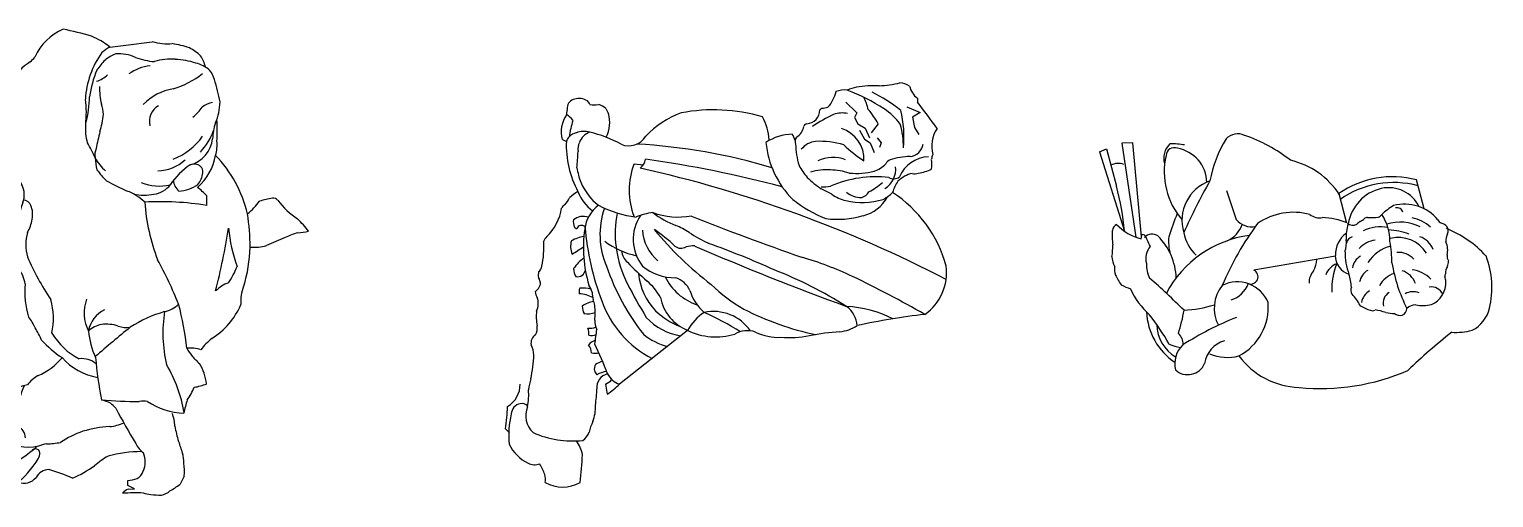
# Model space of a CAD drawing. Header units: millimetres. Extents: x 577 to 2337, y 236 to 943.
# Drawn here: x 758.364 to 761.205, y 710.341 to 711.25 of the extents above; entities that cross this region are included whole.
import ezdxf

# ---------------------------------------------------------------- set-up
doc = ezdxf.new("R2010")
doc.units = ezdxf.units.MM
doc.header["$LTSCALE"] = 0.01
doc.layers.add('06-Furn', color=4, linetype='Continuous')

# ---------------------------------------------------------------- blocks, each defined once
blk = doc.blocks.new('body8')
at = {"layer": '06-Furn', "color": 8}
for p, q in [((821.1668, 714.8195), (821.1799, 714.8255)), ((821.1668, 714.8195), (821.2151, 714.6652)), ((821.1799, 714.8255), (821.1997, 714.7525)), ((821.2311, 714.8372), (821.2097, 714.836)), ((821.2097, 714.836), (821.2368, 714.6537)), ((821.2483, 714.6545), (821.2311, 714.8372)), ((821.7966, 714.7087), (821.7816, 714.7649)), ((821.4129, 714.7443), (821.4318, 714.6882)), ((821.6307, 714.7385), (821.6453, 714.6838)), ((821.2475, 714.6504), (821.2494, 714.6599)), ((821.2494, 714.6599), (821.2537, 714.6586)), ((821.6242, 714.6169), (821.4661, 714.5901))]:
    blk.add_line(p, q, dxfattribs=at)
for centre, radius, start, end in [((821.6203, 714.718), 0.2437, 148.7143, 169.3771), ((821.4349, 714.823), 0.0314, 64.9225, 136.6693), ((821.3457, 714.5571), 0.3117, 52.115, 70.7983), ((821.3283, 714.8073), 0.0371, 132.436, 197.4046), ((821.4337, 714.7805), 0.1416, 167.0162, 220.8429), ((821.3117, 714.8114), 0.0161, 68.0102, 176.8064), ((821.308, 714.6959), 0.1389, 80.144, 91.9251), ((821.3064, 714.7589), 0.0683, 1.3331, 80.475), ((821.2028, 714.7668), 0.0301, 68.4366, 118.1387), ((821.503, 714.6536), 0.1533, 32.5309, 77.1711), ((821.4079, 714.6862), 0.0814, 109.4927, 196.8961), ((822.5753, 714.0964), 1.368, 150.8383, 155.5505), ((821.7346, 714.5892), 0.1818, 75.0128, 124.8328), ((821.7376, 714.578), 0.1818, 75.0128, 124.8328), ((820.7086, 714.6211), 0.5084, 4.9773, 14.9847), ((821.7327, 714.666), 0.0846, 103.2906, 170.7161), ((821.7277, 714.6841), 0.0658, 25.8493, 102.7061), ((822.0429, 714.4087), 0.7818, 158.1453, 161.6537), ((821.5422, 714.5831), 0.119, 74.1806, 125.326), ((821.5931, 714.7218), 0.0304, 232.4511, 281.5151), ((821.7041, 714.7044), 0.012, 284.2157, 328.3859), ((821.8149, 714.589), 0.1483, 121.6479, 132.6635), ((821.6326, 714.6451), 0.0974, 0.0668, 32.9845), ((821.7579, 714.6325), 0.0854, 40.2255, 104.1377), ((821.7439, 714.6992), 0.0118, 14.8784, 104.8818), ((821.2078, 714.6642), 0.0165, 119.3264, 170.9442), ((821.2707, 714.7443), 0.0966, 222.7467, 256.1096), ((821.9348, 714.3371), 0.5751, 143.3636, 157.1724), ((821.3908, 714.6978), 0.0561, 294.9168, 339.9566), ((821.4624, 714.7131), 0.0394, 219.185, 279.6635), ((821.5913, 714.5423), 0.1499, 68.2731, 86.977), ((821.7273, 714.6543), 0.0822, 162.0103, 183.5721), ((821.6581, 714.6932), 0.0162, 229.5044, 297.7571), ((821.6971, 714.6483), 0.0439, 124.3223, 135.8447), ((821.6626, 714.7086), 0.026, 292.0359, 312.7797), ((821.7126, 714.5963), 0.0776, 79.9924, 116.147), ((821.6866, 714.6835), 0.00874, 88.4918, 136.4614), ((821.6946, 714.7823), 0.0904, 265.0492, 277.9286), ((821.7494, 714.5948), 0.0882, 63.3547, 106.8338), ((821.7604, 714.6224), 0.0701, 46.6326, 79.7672), ((821.8352, 714.6927), 0.0131, 202.313, 245.5585), ((821.828, 714.6659), 0.0149, 339.3764, 82.9067), ((821.7628, 714.4773), 0.2079, 42.3663, 68.246), ((821.3484, 714.6579), 0.1572, 176.723, 186.8931), ((821.0361, 714.5345), 0.2505, 23.8539, 29.6856), ((821.2686, 714.6395), 0.0202, 55.3062, 137.3949), ((821.1919, 714.5694), 0.1237, 2.5144, 44.4724), ((821.4866, 714.4439), 0.2155, 97.8522, 152.0463), ((821.3868, 714.6462), 0.0864, 174.3269, 196.5443), ((821.4086, 714.6768), 0.0798, 190.3081, 226.7965), ((821.676, 714.6197), 0.0518, 126.0142, 181.358), ((821.5854, 714.6437), 0.0602, 342.6068, 5.2462), ((821.6607, 714.6394), 0.0155, 104.8818, 168.5534), ((821.71, 714.5944), 0.0546, 99.1713, 136.3795), ((821.7191, 714.5239), 0.1443, 70.4996, 86.7182), ((821.5179, 714.6047), 0.216, 359.8592, 10.8026), ((821.7464, 714.5892), 0.064, 31.9284, 103.7005), ((821.7742, 714.6148), 0.0423, 20.829, 70.8628), ((821.8716, 714.646), 0.033, 153.6966, 182.3373), ((821.8036, 714.6286), 0.0385, 345.6394, 24.6297), ((821.0803, 714.6354), 0.1121, 350.1085, 1.8088), ((821.2476, 714.6207), 0.057, 184.5778, 205.1858), ((821.2915, 714.6124), 0.0352, 138.4151, 196.2456), ((821.6618, 714.618), 0.0377, 179.2404, 252.5589), ((821.767, 714.6251), 0.1241, 179.7413, 200.2935), ((821.6878, 714.5897), 0.031, 118.9178, 171.1159), ((821.7497, 714.5646), 0.0741, 104.1624, 147.1311), ((821.7456, 714.5821), 0.0423, 43.1853, 92.5739), ((821.8616, 714.6178), 0.0208, 176.4473, 209.2308), ((821.761, 714.5563), 0.167, 345.9968, 21.4383), ((821.2323, 714.592), 0.0366, 172.9942, 198.5606), ((821.314, 714.6), 0.0563, 177.4129, 207.1458), ((821.4597, 714.5771), 0.0144, 246.8676, 63.9083), ((821.6065, 714.566), 0.0332, 137.7886, 182.9611), ((821.5396, 714.612), 0.0485, 330.7903, 358.6259), ((821.6391, 714.5686), 0.0357, 110.0322, 159.7253), ((821.7459, 714.553), 0.1288, 157.1414, 182.5108), ((821.7019, 714.5623), 0.031, 118.9178, 171.1159), ((821.7544, 714.5361), 0.0502, 108.9684, 152.1036), ((822.0452, 714.6569), 0.3158, 189.6082, 206.604), ((821.7402, 714.5488), 0.0423, 20.829, 70.8628), ((821.767, 714.5333), 0.0574, 42.8152, 83.5847), ((821.8565, 714.5856), 0.0188, 143.1727, 188.483), ((821.8271, 714.6051), 0.0165, 329.8608, 8.5517), ((821.2888, 714.6214), 0.1, 204.2383, 216.9642), ((821.2714, 714.6786), 0.1329, 241.9373, 250.2872), ((820.0351, 713.191), 1.8503, 45.5576, 48.3881), ((821.4593, 714.516), 0.0702, 141.0027, 208.1889), ((821.4339, 714.5025), 0.0646, 22.0874, 116.7815), ((821.4079, 714.5803), 0.0501, 286.0407, 340.435), ((821.5648, 714.553), 0.0905, 2.5741, 18.7169), ((821.6704, 714.5515), 0.0162, 159.7938, 210.4055), ((821.8103, 714.533), 0.0242, 23.5976, 99.687), ((821.7927, 714.5651), 0.0457, 292.8713, 4.0296), ((821.8465, 714.5778), 0.00996, 149.8825, 186.7521), ((821.816, 714.568), 0.0223, 0.7573, 22.6467), ((821.3691, 714.6197), 0.1572, 204.9129, 227.8182), ((821.3876, 714.5178), 0.1065, 297.6278, 4.8455), ((821.5913, 714.4808), 0.0903, 26.5939, 43.8149), ((821.7057, 714.5225), 0.031, 118.9178, 171.1159), ((821.7404, 714.5259), 0.0236, 119.5383, 194.1866), ((821.7753, 714.5164), 0.0316, 69.3426, 119.1819), ((821.3822, 714.5145), 0.1246, 182.6313, 236.3085), ((820.904, 714.2212), 0.457, 29.5015, 38.1084), ((821.0347, 714.5611), 0.3, 341.7083, 350.5785), ((821.693, 713.8627), 0.687, 112.3226, 122.0813), ((821.3133, 714.7812), 0.2698, 273.6907, 286.3842), ((821.7119, 714.5827), 0.0733, 237.0664, 254.6247), ((821.6964, 714.5202), 0.00908, 243.8777, 300.8276), ((821.6893, 714.4153), 0.0979, 70.2569, 83.0707), ((821.7439, 714.6205), 0.1151, 259.2323, 267.5273), ((821.7501, 714.5207), 0.0189, 233.6491, 281.4135), ((821.7465, 714.5169), 0.0165, 296.6503, 355.0678), ((821.7804, 714.4964), 0.0259, 90.5587, 132.4172), ((821.7932, 714.6037), 0.0825, 260.8664, 282.1115), ((821.8608, 714.53), 0.0638, 296.823, 347.2372), ((821.3515, 714.4849), 0.0737, 180.7013, 239.6923), ((821.8584, 714.5904), 0.1214, 265.956, 284.8818), ((821.3345, 714.5174), 0.0783, 245.2913, 262.0499), ((821.364, 714.4079), 0.0514, 134.1577, 193.1721), ((821.3006, 714.4455), 0.0286, 359.8669, 48.5703), ((821.424, 714.4006), 0.0542, 106.1838, 171.6748), ((822.5194, 713.6175), 1.0835, 128.1691, 134.1305), ((821.4144, 714.5085), 0.088, 247.1734, 284.8818), ((821.5591, 714.5141), 0.152, 216.5946, 268.0046), ((821.3377, 714.4226), 0.0356, 227.9648, 336.5933), ((821.596, 714.7842), 0.4241, 264.2949, 293.4868)]:
    blk.add_arc(centre, radius, start, end, dxfattribs=at)
blk = doc.blocks.new('body9')
at = {"layer": '06-Furn', "color": 8}
for p, q in [((823.6133, 714.6539), (823.6341, 714.6328)), ((823.7311, 714.6446), (823.7575, 714.634)), ((823.6341, 714.6328), (823.6297, 714.6243)), ((823.6297, 714.6243), (823.6361, 714.6115)), ((823.6761, 714.6118), (823.6625, 714.5942)), ((823.7575, 714.634), (823.7424, 714.6246)), ((823.7424, 714.6246), (823.746, 714.6043)), ((823.6361, 714.6115), (823.6505, 714.6032)), ((823.6393, 714.5996), (823.6495, 714.5817)), ((823.6505, 714.6032), (823.659, 714.5848)), ((823.6736, 714.5844), (823.6817, 714.5745)), ((823.746, 714.6043), (823.7545, 714.5908)), ((823.0631, 714.5812), (823.0709, 714.5777)), ((823.6495, 714.5817), (823.6604, 714.5749)), ((823.6604, 714.5749), (823.6678, 714.5562)), ((823.6817, 714.5745), (823.6786, 714.5657)), ((823.2021, 714.534), (823.2204, 714.5324)), ((823.3062, 714.2107), (823.1739, 714.1063)), ((823.1465, 714.1065), (823.1502, 714.0868)), ((822.9527, 714.0196), (822.9605, 714.0119))]:
    blk.add_line(p, q, dxfattribs=at)
for centre, radius, start, end in [((823.5274, 714.6895), 0.0683, 318.2457, 347.098), ((823.6096, 714.6373), 0.0401, 81.3617, 113.0111), ((823.6572, 714.5823), 0.1035, 103.2453, 113.6702), ((823.4915, 714.343), 0.3564, 56.6898, 69.603), ((823.6708, 714.4302), 0.2555, 88.4539, 98.3942), ((823.5367, 714.41), 0.2921, 51.267, 64.1523), ((823.6687, 714.8893), 0.2039, 272.5374, 284.0005), ((823.7145, 714.6515), 0.0401, 56.4161, 85.0329), ((823.7732, 714.6923), 0.0372, 191.3877, 235.2489), ((823.2327, 714.6197), 0.1618, 171.6868, 176.5389), ((823.0909, 714.6419), 0.0183, 102.3176, 176.1158), ((823.0955, 714.631), 0.0299, 57.3432, 106.5489), ((823.0771, 714.6257), 0.0461, 30.8245, 41.4333), ((823.1261, 714.7286), 0.0799, 263.2208, 274.9354), ((823.1242, 714.6143), 0.0358, 49.4254, 75.8497), ((823.1753, 714.65), 0.029, 197.0974, 219.6531), ((823.5717, 714.6326), 0.0108, 117.409, 145.4805), ((823.5655, 714.6862), 0.0441, 271.4905, 286.8529), ((823.556, 714.6161), 0.1033, 13.0366, 27.1392), ((823.6158, 714.5336), 0.1288, 36.9351, 56.3521), ((823.7935, 714.6591), 0.0416, 176.4856, 187.2864), ((820.2065, 711.9915), 4.434, 36.0776, 36.9006), ((823.1184, 714.5966), 0.0575, 145.1587, 195.639), ((823.0519, 714.5961), 0.0386, 35.5347, 59.8768), ((823.3382, 714.5458), 0.265, 164.0848, 171.1763), ((823.0855, 714.6151), 0.0694, 334.8584, 13.6829), ((823.3571, 714.4607), 0.1835, 110.322, 136.1705), ((823.3566, 714.3112), 0.3277, 73.2425, 101.1209), ((823.3542, 714.5714), 0.1108, 4.7569, 28.9566), ((823.5385, 714.6045), 0.0075, 100.2001, 161.5575), ((823.5359, 714.6387), 0.0268, 272.5438, 0.0743), ((823.7089, 714.375), 0.2816, 115.1249, 124.773), ((823.6057, 714.5843), 0.0485, 77.4763, 109.6694), ((823.5192, 714.5217), 0.1809, 29.8526, 40.5606), ((823.5118, 714.5861), 0.2141, 354.4155, 13.9935), ((823.0856, 714.5747), 0.015, 128.084, 168.2182), ((823.095, 714.5694), 0.0254, 100.9806, 137.6293), ((823.1052, 714.5565), 0.0406, 74.2929, 111.5978), ((823.1309, 714.5607), 0.038, 112.811, 156.5557), ((823.0625, 714.3663), 0.2355, 60.8874, 76.8225), ((823.1919, 714.6072), 0.0382, 247.1225, 329.3576), ((823.5133, 714.4889), 0.1029, 92.3541, 122.4428), ((823.466, 714.5645), 0.051, 16.9522, 32.2174), ((823.5299, 714.5773), 0.0153, 145.4805, 199.7813), ((823.5048, 714.6095), 0.0267, 297.9725, 354.2477), ((823.5869, 714.544), 0.0611, 356.2334, 73.1977), ((823.5608, 714.5667), 0.164, 359.4946, 15.6561), ((823.8423, 714.568), 0.0627, 146.4224, 194.8818), ((823.2572, 714.5693), 0.1865, 177.4099, 208.5096), ((822.5136, 714.5832), 0.5805, 354.3948, 357.4819), ((823.1336, 714.5613), 0.0402, 158.9768, 185.1266), ((823.1434, 713.4387), 1.1355, 73.3015, 86.7638), ((823.6349, 714.5911), 0.1774, 184.9809, 225.2466), ((823.6837, 714.5783), 0.1683, 182.1118, 196.3893), ((823.5592, 714.536), 0.0419, 96.8932, 140.9404), ((823.5629, 714.4166), 0.1612, 73.2766, 93.1124), ((823.7839, 714.7487), 0.2491, 225.5115, 236.9106), ((823.7345, 714.5767), 0.0288, 276.674, 351.3813), ((823.2406, 714.5511), 0.1513, 189.3552, 200.4084), ((823.3371, 714.4828), 0.1444, 159.2259, 200.8641), ((823.1973, 714.5472), 0.0274, 308.0796, 351.6828), ((822.8698, 712.1082), 2.4608, 75.418, 81.7129), ((823.7001, 714.6359), 0.2066, 210.5704, 218.3427), ((823.5882, 714.4789), 0.0678, 68.8569, 115.8513), ((823.6482, 714.5775), 0.061, 289.2326, 314.1709), ((823.6646, 714.5242), 0.0453, 302.3681, 5.4186), ((823.7057, 714.5271), 0.0164, 114.7467, 155.9434), ((823.7375, 714.4233), 0.1248, 89.8146, 108.0211), ((823.7766, 714.4829), 0.065, 93.0151, 156.7113), ((823.8034, 714.5413), 0.0241, 153.824, 176.4453), ((823.7027, 714.5328), 0.0773, 353.4323, 7.3882), ((823.2045, 714.5437), 0.115, 203.2347, 231.6235), ((822.6759, 712.1239), 2.4614, 62.6255, 77.3672), ((823.6816, 714.6537), 0.2046, 225.4735, 235.3704), ((823.5766, 714.4048), 0.1177, 86.6943, 105.8395), ((823.6709, 714.2897), 0.2192, 83.278, 113.547), ((823.5816, 714.4018), 0.1204, 71.5906, 89.1376), ((823.6327, 714.661), 0.1455, 264.8496, 284.1831), ((823.7058, 714.5234), 0.0185, 239.817, 306.6814), ((823.8, 714.4461), 0.1017, 147.5849, 161.3652), ((823.7552, 714.457), 0.0599, 102.9802, 133.3225), ((823.7466, 714.5378), 0.023, 257.7015, 287.9707), ((823.739, 714.6081), 0.0933, 279.056, 295.6862), ((823.1386, 714.4042), 0.0886, 120.7837, 133.9329), ((823.1679, 714.5076), 0.0795, 200.1124, 234.471), ((823.5182, 714.3676), 0.1268, 57.839, 68.174), ((823.5699, 714.5607), 0.0713, 266.3492, 280.7965), ((823.6325, 714.544), 0.0835, 235.8658, 256.5832), ((823.6444, 714.5174), 0.0488, 231.9538, 269.2409), ((823.634, 714.4955), 0.0287, 289.93, 326.227), ((823.631, 714.5019), 0.0702, 282.7209, 333.0928), ((823.606, 714.5804), 0.1134, 297.2231, 313.4027), ((823.6458, 714.5375), 0.0826, 298.6393, 314.4588), ((823.5678, 714.27), 0.2489, 15.2975, 56.9141), ((822.9641, 714.4638), 0.0989, 314.0757, 350.7318), ((823.0719, 714.4442), 0.0107, 110.3834, 159.8859), ((822.9931, 714.5133), 0.0955, 321.7477, 331.648), ((823.1724, 714.4003), 0.0662, 126.386, 173.8411), ((823.2321, 714.6432), 0.2139, 242.4318, 263.0808), ((823.2898, 714.3969), 0.1537, 160.6171, 203.6499), ((823.6649, 714.6578), 0.2472, 231.2017, 248.567), ((823.6453, 714.5934), 0.1345, 256.1692, 287.3286), ((823.1105, 714.4215), 0.0262, 171.6797, 201.2271), ((823.1038, 714.4013), 0.0307, 71.6173, 128.7117), ((823.1004, 714.4044), 0.0101, 47.5367, 157.0022), ((823.3571, 714.3996), 0.1916, 168.2555, 188.1123), ((823.2833, 714.3875), 0.0828, 145.7911, 218.871), ((823.2542, 714.3161), 0.1244, 97.1168, 112.6468), ((823.2888, 714.5787), 0.1479, 250.2307, 279.5673), ((823.3522, 714.5882), 0.187, 232.6876, 248.3009), ((823.2241, 714.2691), 0.1568, 57.2799, 67.9377), ((825.1325, 718.9773), 4.8951, 248.1844, 250.852), ((823.5964, 714.606), 0.1796, 262.9978, 286.1579), ((823.0437, 714.3791), 0.0174, 128.3682, 166.8059), ((823.1178, 714.3737), 0.0388, 163.3427, 202.5286), ((823.1153, 714.3214), 0.0722, 98.3178, 118.7066), ((823.0923, 714.4152), 0.00696, 206.7724, 260.3201), ((823.3566, 714.3714), 0.2527, 171.8152, 196.7372), ((823.6413, 714.457), 0.5362, 184.8161, 200.6563), ((823.3043, 714.411), 0.086, 183.7386, 229.6304), ((823.7557, 714.8291), 0.6656, 219.4188, 232.6501), ((823.075, 714.1575), 0.2995, 46.4172, 56.2094), ((823.4399, 714.5907), 0.2305, 235.3611, 246.2227), ((822.8473, 714.3718), 0.1799, 348.3134, 3.5958), ((822.948, 714.5887), 0.266, 300.2295, 305.8864), ((823.2408, 714.5117), 0.1596, 233.2076, 257.7243), ((823.3904, 714.4017), 0.2248, 187.4502, 206.7758), ((823.2104, 714.3678), 0.0324, 185.021, 229.8745), ((823.2931, 714.3878), 0.0177, 228.5732, 304.3214), ((823.319, 714.2867), 0.088, 89.358, 100.3901), ((825.4032, 719.1797), 5.2373, 246.5606, 250.0308), ((822.7125, 712.6253), 1.8656, 65.9065, 70.1187), ((823.0009, 714.341), 0.0233, 313.9329, 345.8224), ((823.1661, 714.2724), 0.1, 127.8384, 144.3178), ((823.1153, 714.3314), 0.0304, 181.2083, 212.0273), ((823.0926, 714.3302), 0.0153, 258.3206, 352.3601), ((823.5604, 714.4729), 0.4338, 198.4992, 218.4309), ((823.5188, 714.6484), 0.4491, 222.8446, 229.5776), ((823.2808, 714.4093), 0.0963, 229.9371, 271.0671), ((823.1564, 713.5262), 0.8628, 57.9244, 68.3959), ((823.3298, 713.6823), 0.6991, 64.9248, 73.6215), ((823.7093, 714.3231), 0.0993, 305.1558, 7.287), ((822.9837, 714.3162), 0.0406, 311.4435, 336.2939), ((823.0379, 714.3186), 0.0216, 164.9613, 193.4301), ((822.9901, 714.2984), 0.0308, 2.6153, 29.4899), ((824.0689, 714.7549), 0.9898, 207.3321, 211.61), ((823.3292, 714.3312), 0.1185, 184.8387, 223.9056), ((823.154, 714.2207), 0.113, 28.5891, 49.38), ((823.3569, 714.3602), 0.1047, 205.7088, 251.8255), ((823.2693, 714.27), 0.045, 23.5345, 72.7801), ((823.5637, 714.5139), 0.301, 225.2893, 240.4732), ((822.4633, 711.9267), 2.6568, 60.6264, 64.0463), ((823.0394, 714.289), 0.0291, 186.4968, 209.6274), ((822.9846, 714.2626), 0.0319, 333.3812, 22.1722), ((823.1114, 714.2859), 0.016, 153.9627, 194.0856), ((823.0912, 714.2153), 0.0668, 62.6255, 86.06), ((823.1011, 714.2263), 0.0667, 74.7825, 93.5949), ((823.0492, 714.2608), 0.0756, 18.6965, 29.9948), ((823.2369, 714.2924), 0.1163, 183.6358, 190.9359), ((823.3396, 714.2922), 0.0881, 191.4101, 247.733), ((823.3982, 714.3147), 0.0916, 196.9717, 228.9597), ((823.1087, 714.237), 0.0963, 173.2272, 190.2737), ((823.1295, 714.221), 0.046, 96.715, 127.0324), ((823.1301, 714.2567), 0.0283, 177.9516, 207.993), ((823.1118, 714.2816), 0.0388, 259.9415, 292.344), ((823.0601, 714.2448), 0.0676, 12.2788, 22.2575), ((822.8902, 714.2454), 0.2364, 356.444, 3.3247), ((823.3288, 714.3353), 0.2009, 199.5934, 242.9313), ((823.3481, 714.3585), 0.1512, 226.4338, 248.1387), ((823.3902, 714.1662), 0.0951, 123.3163, 152.0828), ((823.3561, 714.1597), 0.0878, 34.7922, 101.8802), ((823.0987, 713.7065), 0.5898, 58.2893, 66.0648), ((823.6682, 714.7446), 0.5537, 242.8338, 258.1439), ((823.602, 714.0337), 0.224, 62.9178, 86.7822), ((823.5844, 714.2168), 0.0505, 3.8446, 53.3005), ((822.9893, 714.2153), 0.0251, 328.4088, 10.1793), ((823.1159, 714.2492), 0.0343, 264.4704, 290.4073), ((823.0912, 714.2055), 0.0234, 349.5271, 23.9735), ((823.1562, 714.2276), 0.0302, 173.9214, 209.8156), ((823.3092, 714.3116), 0.1124, 222.2147, 261.8055), ((823.5924, 714.2847), 0.0772, 276.8358, 303.3164), ((823.9466, 712.7414), 1.5113, 96.8462, 101.9066), ((823.0214, 714.1862), 0.0192, 123.8228, 190.7956), ((823.1387, 714.1628), 0.0314, 111.4185, 142.6092), ((823.1195, 714.2194), 0.0189, 253.6676, 299.5414), ((822.8156, 714.2433), 0.3158, 349.2012, 354.4146), ((823.297, 714.2969), 0.1209, 230.7646, 255.6436), ((823.361, 714.323), 0.1249, 243.9924, 287.0028), ((823.4222, 714.1615), 0.0487, 71.1922, 120.3911), ((823.4827, 714.3006), 0.1033, 244.2812, 272.3532), ((823.5038, 714.3899), 0.1932, 264.9814, 281.5154), ((823.6312, 713.735), 0.4739, 93.5721, 100.7997), ((822.7419, 714.1739), 0.2661, 347.6433, 357.6715), ((822.9641, 714.1616), 0.0438, 1.8794, 28.6784), ((823.098, 714.167), 0.0217, 0.6872, 43.3287), ((823.1266, 714.1987), 0.0322, 257.5861, 283.3029), ((822.7292, 713.9804), 0.4459, 19.1068, 27.189), ((823.1433, 714.1358), 0.0182, 151.5136, 189.3549), ((823.1502, 714.1415), 0.0264, 199.1189, 220.1365), ((823.1535, 714.1036), 0.0485, 104.4607, 122.6658), ((823.1545, 714.0841), 0.0472, 96.852, 121.2687), ((822.9321, 714.1058), 0.0491, 300.0123, 1.0418), ((823.1448, 714.0763), 0.1485, 164.1281, 172.4987), ((823.1565, 714.1005), 0.0265, 102.8725, 186.494), ((823.1357, 714.1361), 0.0314, 290.0623, 318.5304), ((822.9902, 714.3056), 0.2711, 306.1759, 312.6641), ((823.1893, 714.1478), 0.0443, 208.9713, 249.6531), ((822.8598, 714.0867), 0.138, 349.8617, 3.7301), ((822.8653, 714.1045), 0.2649, 351.4979, 358.49), ((822.641, 714.07), 0.3157, 350.8307, 358.7918), ((823.1389, 714.0077), 0.1798, 166.855, 185.6344), ((822.9852, 714.0476), 0.0213, 100.5056, 177.4046), ((822.9844, 714.0539), 0.015, 40.2108, 101.8694), ((823.0375, 714.0452), 0.0453, 157.5926, 226.3729), ((823.05, 714.0615), 0.0774, 339.0471, 2.7853), ((823.2024, 713.9942), 0.0894, 153.6917, 167.7447), ((823.0297, 714.0222), 0.0767, 204.7745, 244.486), ((823.0825, 714.183), 0.1868, 245.9078, 276.1683), ((823.0422, 713.96), 0.0605, 9.1494, 36.8798), ((823.0844, 714.0242), 0.0325, 303.9396, 340.2856), ((822.551, 713.9871), 0.5512, 352.5463, 358.1803), ((823.0096, 713.9801), 0.03, 244.441, 288.4576), ((822.9051, 713.8827), 0.1331, 21.2229, 31.1637), ((822.9793, 713.921), 0.0509, 354.0246, 11.206), ((823.0638, 713.9754), 0.0686, 240.42, 299.4142)]:
    blk.add_arc(centre, radius, start, end, dxfattribs=at)
blk = doc.blocks.new('body7')
at = {"layer": '06-Furn', "color": 252}
for p, q in [((819.0579, 714.8908), (819.1708, 715.0175)), ((819.1808, 714.9933), (819.1531, 714.8888)), ((819.5485, 714.9535), (819.5485, 714.9346)), ((819.1531, 714.8888), (819.0579, 714.8908)), ((819.0414, 714.4838), (819.0429, 714.5308)), ((819.3959, 714.3909), (819.3959, 714.4008)), ((819.4087, 714.3845), (819.3959, 714.3909)), ((819.3965, 714.384), (819.4087, 714.3845))]:
    blk.add_line(p, q, dxfattribs=at)
for centre, radius, start, end in [((819.3119, 715.1788), 0.1061, 113.1041, 155.7219), ((819.1901, 714.8345), 0.4491, 72.4825, 79.7252), ((819.2725, 715.1316), 0.1414, 51.3539, 68.0482), ((819.4108, 715.1558), 0.0998, 120.1292, 130.9196), ((818.8867, 719.3438), 4.1291, 276.5924, 277.744), ((819.4733, 715.36), 0.1117, 254.3476, 274.3966), ((819.4405, 715.0086), 0.2435, 72.1579, 80.2251), ((819.4663, 715.1474), 0.105, 47.7403, 62.3021), ((819.2504, 715.1398), 0.0855, 120.9513, 157.3101), ((819.1617, 715.264), 0.0677, 311.3319, 322.1114), ((819.4818, 715.1317), 0.1687, 143.8933, 176.9563), ((819.4319, 715.1337), 0.1154, 134.179, 146.505), ((819.4049, 715.1516), 0.084, 112.8805, 129.4646), ((819.3766, 715.146), 0.083, 65.9662, 93.0023), ((819.4593, 715.3554), 0.1422, 249.894, 265.2387), ((819.4795, 715.1058), 0.1126, 85.783, 106.5514), ((819.4826, 715.0773), 0.1408, 71.3264, 87.8839), ((819.5094, 715.1411), 0.072, 51.3539, 75.2573), ((819.4736, 715.1856), 0.0747, 13.4994, 31.9999), ((819.5153, 715.1203), 0.1954, 156.7912, 172.5822), ((819.3151, 715.2339), 0.0617, 288.9845, 312.0503), ((819.4496, 715.1165), 0.0897, 96.9777, 125.2831), ((819.4302, 715.3349), 0.182, 287.0176, 307.3918), ((819.5019, 715.1595), 0.0647, 17.362, 35.7906), ((819.2098, 715.15), 0.0445, 149.2035, 186.442), ((819.5173, 715.168), 0.1768, 180.9245, 191.965), ((819.4997, 715.0601), 0.102, 99.1458, 136.5261), ((819.2344, 715.0723), 0.346, 10.4868, 17.9353), ((818.9732, 715.145), 0.1924, 351.3637, 0), ((819.1206, 715.114), 0.1946, 353.3961, 7.8778), ((819.1265, 715.1477), 0.195, 344.2709, 359.3836), ((819.2936, 715.1113), 0.0546, 359.8859, 21.5506), ((819.4716, 715.0982), 0.0342, 118.9145, 195.8258), ((819.4556, 715.1867), 0.1045, 309.2005, 324.0445), ((819.5706, 715.0834), 0.0519, 102.0058, 125.8983), ((819.4607, 715.1384), 0.1139, 337.3803, 358.4304), ((819.2864, 714.9862), 0.1828, 138.7269, 147.5558), ((819.1685, 715.0925), 0.0242, 102.1604, 143.7077), ((819.0685, 715.0712), 0.105, 7.7187, 25.3338), ((819.1727, 715.1277), 0.1763, 343.4398, 354.6416), ((819.1784, 715.0806), 0.3907, 356.9044, 3.0607), ((819.2704, 714.6476), 0.4412, 107.511, 126.3587), ((819.1512, 715.0829), 0.0191, 175.7653, 218.4269), ((819.208, 715.108), 0.0808, 207.29, 220.9172), ((818.8177, 715.126), 0.3571, 347.1301, 353.4644), ((819.4113, 715.0827), 0.0979, 174.803, 195.7499), ((819.8587, 714.9395), 0.5351, 165.0616, 168.6579), ((819.4395, 715.1408), 0.1243, 290.727, 324.541), ((819.4589, 715.1136), 0.1081, 315.764, 342.0154), ((819.6432, 715.064), 0.083, 158.4315, 180), ((819.2221, 714.9012), 0.1557, 111.1692, 153.2959), ((819.1522, 715.0889), 0.0342, 261.0815, 298.2845), ((819.2045, 715.0371), 0.0398, 166.4897, 183.5749), ((819.0651, 714.9068), 0.293, 24.1751, 30.663), ((819.3646, 715.0329), 0.0328, 158.8293, 190.7768), ((819.5002, 715.0712), 0.0604, 285.6796, 353.1182), ((819.4881, 715.0527), 0.0807, 344.9256, 4.8277), ((819.5135, 715.1456), 0.3659, 197.6519, 207.9345), ((819.4002, 715.0607), 0.0758, 206.5763, 231.0739), ((819.4958, 715.0384), 0.1638, 184.0876, 192.1805), ((819.4519, 715.0833), 0.0816, 271.4551, 312.3318), ((819.5923, 714.8992), 0.1369, 123.6479, 146.6546), ((819.5244, 714.9943), 0.0204, 52.0664, 112.6912), ((819.4562, 715.0526), 0.1118, 312.0188, 349.2216), ((819.5261, 714.9996), 0.0152, 353.3614, 45.0141), ((819.3933, 714.864), 0.2407, 13.0345, 44.1621), ((819.1047, 714.9781), 0.0991, 165.5171, 241.8067), ((819.4534, 715.0852), 0.143, 214.6373, 226.1195), ((819.7425, 715.7284), 0.8413, 242.5124, 245.5641), ((819.5104, 714.9833), 0.026, 179.8588, 233.3794), ((819.4966, 715.0034), 0.045, 320.7109, 352.8715), ((819.155, 714.9556), 0.0399, 337.2526, 27.8361), ((819.3588, 714.8687), 0.1004, 46.0564, 69.1453), ((819.4271, 715.0604), 0.1058, 259.1348, 280.4864), ((819.457, 715.068), 0.0959, 248.4857, 282.6361), ((819.4391, 715.0061), 0.0502, 278.3602, 320.8924), ((819.4898, 715.0369), 0.0747, 273.9452, 303.9306), ((819.4473, 714.8606), 0.1374, 42.5475, 52.4312), ((819.4814, 714.8453), 0.3048, 161.8688, 179.5145), ((819.1934, 714.9299), 0.0148, 16.6965, 90.3601), ((819.1671, 714.9173), 0.0439, 347.2778, 22.5187), ((819.4593, 714.3816), 0.5601, 80.8376, 93.1597), ((819.8245, 714.9705), 0.3972, 184.2671, 200.8682), ((819.5445, 715.0213), 0.1325, 308.951, 323.7377), ((819.7605, 714.5187), 0.438, 101.0793, 104.4221), ((819.6784, 714.9388), 0.01, 37.2433, 101.821), ((819.8077, 715.0349), 0.1511, 216.6071, 236.8819), ((819.1439, 714.9165), 0.0665, 328.7407, 352.3855), ((819.2512, 714.857), 0.3816, 359.5083, 9.2402), ((819.5872, 714.7643), 0.1994, 37.0389, 46.2457), ((819.2915, 714.8585), 0.0936, 165.5023, 194.4977), ((818.2523, 715.1012), 1.3552, 345.7904, 351.0468), ((819.9089, 714.9227), 0.3196, 185.8253, 199.4755), ((820.1529, 713.7637), 1.1971, 112.1714, 114.0689), ((819.7769, 714.7073), 0.1816, 106.4513, 114.6492), ((819.7093, 715.0662), 0.1855, 275.0116, 281.5352), ((819.2758, 714.8507), 0.0992, 181.6095, 212.1017), ((819.3633, 714.8583), 0.2695, 342.573, 359.024), ((819.6402, 714.9453), 0.0919, 265.4013, 285.476), ((819.6802, 715.0425), 0.5224, 203.4025, 213.81), ((818.7962, 714.465), 0.7512, 21.702, 28.9826), ((819.4589, 714.8738), 0.1596, 325.907, 338.8093), ((819.1551, 714.7789), 0.0413, 4.3979, 27.4875), ((819.6149, 714.7192), 0.0694, 110.1739, 134.7776), ((819.358, 714.7667), 0.1624, 174.5634, 197.5227), ((819.6909, 714.7489), 0.0761, 157.8671, 185.1935), ((819.1149, 714.7147), 0.1364, 348.1996, 15.7955), ((819.3871, 714.7256), 0.0763, 159.2778, 207.1574), ((819.3759, 714.6805), 0.0576, 116.1179, 169.7001), ((819.5377, 714.4845), 0.254, 106.1749, 122.7206), ((819.7316, 714.6866), 0.2679, 171.0289, 193.1814), ((819.4573, 714.7796), 0.0521, 280.6515, 315.005), ((818.9837, 714.6037), 0.5291, 5.8146, 15.2373), ((819.4782, 714.8028), 0.1499, 302.396, 336.0868), ((819.1269, 714.6571), 0.0975, 23.9588, 38.5598), ((819.3541, 714.6529), 0.0515, 100.715, 132.5647), ((821.3861, 712.2629), 3.1422, 129.1925, 130.8104), ((819.3538, 714.6276), 0.0764, 72.347, 97.0221), ((819.3926, 714.7398), 0.0423, 248.3215, 280.6215), ((819.1076, 714.6259), 0.1294, 21.4443, 33.1466), ((819.4053, 714.8406), 0.2438, 223.3624, 235.7518), ((819.3591, 714.7511), 0.1279, 210.1594, 243.1999), ((819.464, 714.7028), 0.1452, 184.7405, 205.7678), ((819.648, 714.5686), 0.14, 129.7622, 142.2581), ((819.5164, 714.5901), 0.0675, 71.9606, 95.3568), ((819.577, 714.6929), 0.0758, 207.9924, 221.9822), ((819.6175, 714.7239), 0.1268, 220.1583, 229.3861), ((819.1728, 714.7177), 0.1236, 293.2743, 320.4692), ((819.3579, 714.7192), 0.1203, 221.7495, 260.1309), ((819.3066, 714.5948), 0.0424, 49.4192, 97.1017), ((819.9423, 714.6834), 0.6107, 184.1046, 191.9286), ((819.2404, 714.4884), 0.2681, 9.4967, 30.7583), ((819.4363, 714.5715), 0.1136, 8.6142, 29.6751), ((819.3048, 714.1792), 0.4201, 104.3417, 109.9843), ((819.5641, 714.4285), 0.4011, 157.109, 164.8592), ((819.2611, 714.5373), 0.0777, 120.5016, 140.9663), ((819.5117, 714.6734), 0.0926, 277.9085, 293.514), ((819.1119, 714.5299), 0.0355, 101.5484, 165.9646), ((819.0808, 714.8857), 0.3219, 274.2761, 284.4581), ((819.409, 715.2514), 0.6973, 264.7155, 270.7393), ((819.3097, 714.4343), 0.1277, 65.694, 74.0309), ((819.7085, 714.4944), 0.2073, 162.4896, 169.665), ((819.4061, 714.6301), 0.1279, 325.0127, 337.7748), ((815.7198, 801.2207), 86.7535, 272.187766, 272.217721), ((819.605, 714.5234), 0.5734, 179.2996, 183.715), ((819.2637, 714.5258), 0.1866, 176.0807, 216.7253), ((819.2278, 714.5246), 0.0516, 170.2731, 192.9999), ((819.2783, 714.4569), 0.1259, 41.8183, 48.1779), ((821.3398, 715.6127), 2.2407, 208.5779, 210.5943), ((819.4259, 714.5052), 0.0496, 80.9091, 99.0909), ((819.5067, 714.6604), 0.1288, 235.4818, 269.0607), ((819.3926, 714.4992), 0.0948, 4.0853, 19.5561), ((819.1909, 714.5179), 0.0143, 199.9819, 232.0693), ((819.1695, 714.4819), 0.0277, 3.0115, 63.0328), ((819.3733, 714.2818), 0.224, 93.2707, 106.8918), ((819.3563, 714.5739), 0.0686, 273.5244, 297.1978), ((819.662, 714.5322), 0.1768, 188.5364, 198.3219), ((819.0237, 714.4276), 0.0594, 72.8081, 81.202), ((818.5462, 714.269), 0.5398, 13.8796, 23.5063), ((818.8801, 714.341), 0.3045, 21.7338, 27.5105), ((819.2026, 714.5597), 0.0941, 236.0874, 282.0031), ((819.2628, 714.3459), 0.1283, 101.1737, 108.4301), ((819.2344, 714.6388), 0.167, 271.1948, 280.6203), ((819.3815, 714.2958), 0.2133, 110.0965, 123.0367), ((819.4552, 714.494), 0.0492, 206.1651, 233.805), ((819.6773, 714.5239), 0.1891, 194.4711, 201.8001), ((819.2384, 714.2635), 0.1976, 113.7218, 125.359), ((819.0006, 714.7186), 0.3336, 294.4145, 311.0385), ((819.1587, 714.45), 0.00559, 271.2494, 41.4946), ((819.2164, 714.4535), 0.00879, 349.6958, 150.7004), ((819.1753, 714.4651), 0.0515, 315.0019, 345.2036), ((819.4411, 714.3037), 0.167, 120.1151, 131.1985), ((819.4222, 714.2057), 0.251, 90, 104.9925), ((819.3829, 714.4373), 0.0465, 336.6458, 21.4759), ((819.4223, 714.4319), 0.0823, 1.8475, 15.3827), ((819.0984, 714.5033), 0.1357, 271.9819, 326.6495), ((819.1251, 714.4643), 0.0513, 257.6031, 285.125), ((819.2446, 714.3908), 0.0313, 93.6027, 149.749), ((819.0887, 713.929), 0.5166, 67.2629, 72.6611), ((819.2169, 714.5832), 0.1916, 291.9077, 306.5926), ((819.401, 714.4265), 0.0257, 300.143, 342.541), ((819.382, 714.4189), 0.1236, 355.3648, 7.2389), ((819.1013, 714.3986), 0.031, 180.3017, 273.3465), ((819.1944, 714.4246), 0.0293, 247.7786, 322.2079), ((819.392, 714.4693), 0.0686, 273.2707, 288.6388), ((819.349, 714.6004), 0.2546, 300.2581, 305.5559), ((819.7658, 714.2639), 0.2983, 150.8964, 154.2915), ((819.4067, 714.3586), 0.0273, 111.8643, 140.908), ((819.412, 713.9323), 0.4443, 88.2439, 93.4168), ((819.4456, 714.4386), 0.0653, 252.18, 265.1987), ((819.4611, 714.5623), 0.19, 263.6594, 269.9805), ((819.4559, 714.4028), 0.0309, 279.4629, 313.6702)]:
    blk.add_arc(centre, radius, start, end, dxfattribs=at)

msp = doc.modelspace()

# ---------------------------------------------------------------- block references
at = {"layer": '06-Furn', "color": 5}
for name, p in [('body7', (-60.8401, -4.026)), ('body9', (-63.6645, -3.5448)), ('body8', (-60.7259, -3.8069))]:
    msp.add_blockref(name, p, dxfattribs=at)

doc.saveas('drawing.dxf')
